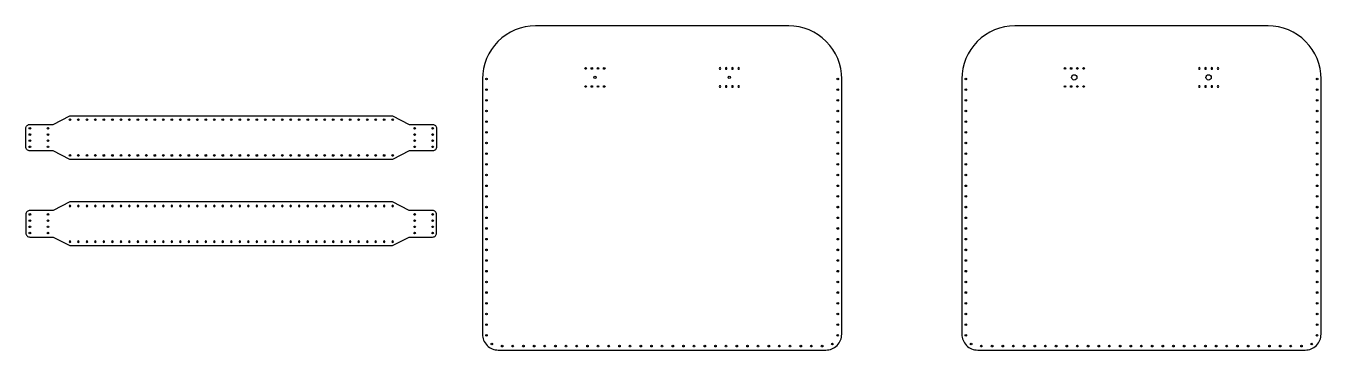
# Model space of a CAD drawing. Header units: millimetres. Extents: x 1271 to 2493, y 1236 to 1542.
import ezdxf

# ---------------------------------------------------------------- set-up
doc = ezdxf.new("R2010")
doc.units = ezdxf.units.MM

# ---------------------------------------------------------------- blocks, each defined once
blk = doc.blocks.new('*U125')
blk.add_circle((0, 0), 0.75)
blk = doc.blocks.new('*U127')
at = {"color": 0, "linetype": 'ByBlock', "lineweight": -2, "transparency": 16777216, "rotation": 270.0000000000007}
for p in [(1670.4, 1538.5), (1670.4, 1532.7), (1670.4, 1526.8), (1670.4, 1521)]:
    blk.add_blockref('*U125', p, dxfattribs=at)
blk = doc.blocks.new('*U128')
blk.add_circle((0, 0), 0.75)
blk = doc.blocks.new('*U129')
at = {"color": 0, "linetype": 'ByBlock', "lineweight": -2, "transparency": 16777216, "rotation": 270}
for p in [(1687.4, 1538.5), (1687.4, 1532.7), (1687.4, 1526.8), (1687.4, 1521)]:
    blk.add_blockref('*U128', p, dxfattribs=at)
blk = doc.blocks.new('*U130')
blk.add_circle((0, 0), 0.75)
blk = doc.blocks.new('*U132')
at = {"color": 0, "linetype": 'ByBlock', "lineweight": -2, "transparency": 16777216, "rotation": 270.0000000000007}
for p in [(1670.4, 1538.5), (1670.4, 1532.7), (1670.4, 1526.8), (1670.4, 1521)]:
    blk.add_blockref('*U130', p, dxfattribs=at)
blk = doc.blocks.new('*U133')
blk.add_circle((0, 0), 0.75)
blk = doc.blocks.new('*U134')
at = {"color": 0, "linetype": 'ByBlock', "lineweight": -2, "transparency": 16777216, "rotation": 270}
for p in [(1687.4, 1538.5), (1687.4, 1532.7), (1687.4, 1526.8), (1687.4, 1521)]:
    blk.add_blockref('*U133', p, dxfattribs=at)
blk = doc.blocks.new('*U136')
blk.add_circle((0, 0), 0.75)
blk = doc.blocks.new('*U137')
at = {"color": 0, "linetype": 'ByBlock', "lineweight": -2, "transparency": 16777216, "rotation": 270.0000000000007}
for p in [(1670.4, 1538.5), (1670.4, 1532.7), (1670.4, 1526.8), (1670.4, 1521)]:
    blk.add_blockref('*U136', p, dxfattribs=at)
blk = doc.blocks.new('*U138')
blk.add_circle((0, 0), 0.75)
blk = doc.blocks.new('*U139')
at = {"color": 0, "linetype": 'ByBlock', "lineweight": -2, "transparency": 16777216, "rotation": 270}
for p in [(1687.4, 1538.5), (1687.4, 1532.7), (1687.4, 1526.8), (1687.4, 1521)]:
    blk.add_blockref('*U138', p, dxfattribs=at)
blk = doc.blocks.new('*U140')
blk.add_circle((0, 0), 0.75)
blk = doc.blocks.new('*U141')
at = {"color": 0, "linetype": 'ByBlock', "lineweight": -2, "transparency": 16777216, "rotation": 270.0000000000007}
for p in [(1670.4, 1538.5), (1670.4, 1532.7), (1670.4, 1526.8), (1670.4, 1521)]:
    blk.add_blockref('*U140', p, dxfattribs=at)
blk = doc.blocks.new('*U142')
blk.add_circle((0, 0), 0.75)
blk = doc.blocks.new('*U143')
at = {"color": 0, "linetype": 'ByBlock', "lineweight": -2, "transparency": 16777216, "rotation": 270}
for p in [(1687.4, 1538.5), (1687.4, 1532.7), (1687.4, 1526.8), (1687.4, 1521)]:
    blk.add_blockref('*U142', p, dxfattribs=at)
blk = doc.blocks.new('*U144')
blk.add_circle((0, 0), 0.75)
blk = doc.blocks.new('*U145')
at = {"color": 0, "linetype": 'ByBlock', "lineweight": -2, "transparency": 16777216}
for p, rotation in [((1705.7, 1492), 90.00000000000003), ((2037.2, 1492), 270), ((1705.7, 1481.9), 90.00000000000003), ((2037.2, 1481.9), 270), ((1705.7, 1471.8), 90.00000000000003), ((2037.2, 1471.8), 270), ((1705.7, 1461.8), 90.00000000000003), ((2037.2, 1461.8), 270), ((1705.7, 1451.7), 90.00000000000003), ((1705.7, 1441.7), 90.00000000000003), ((2037.2, 1451.7), 270), ((2037.2, 1441.7), 270), ((1705.7, 1431.6), 90.00000000000003), ((2037.2, 1431.6), 270), ((1705.7, 1421.5), 90.00000000000003), ((2037.2, 1421.5), 270), ((1705.7, 1411.5), 90.00000000000003), ((2037.2, 1411.5), 270), ((1705.7, 1401.4), 90.00000000000003), ((2037.2, 1401.4), 270), ((1705.7, 1391.3), 90.00000000000003), ((1705.7, 1381.3), 90.00000000000003), ((2037.2, 1391.3), 270), ((2037.2, 1381.3), 270), ((1705.7, 1371.2), 90.00000000000003), ((2037.2, 1371.2), 270), ((1705.7, 1361.1), 90.00000000000003), ((2037.2, 1361.1), 270), ((1705.7, 1351.1), 90.00000000000003), ((2037.2, 1351.1), 270), ((1705.7, 1341), 90.00000000000003), ((2037.2, 1341), 270), ((1705.7, 1330.9), 90.00000000000003), ((1705.7, 1320.9), 90.00000000000003), ((2037.2, 1330.9), 270), ((2037.2, 1320.9), 270), ((1705.7, 1310.8), 90.00000000000003), ((2037.2, 1310.8), 270), ((1705.7, 1300.7), 90.00000000000003), ((2037.2, 1300.7), 270), ((1705.7, 1290.7), 90.00000000000003), ((2037.2, 1290.7), 270), ((1705.7, 1280.6), 90.00000000000003), ((1705.7, 1270.5), 90.00000000000003), ((2037.2, 1280.6), 270), ((2037.2, 1270.5), 270), ((1705.7, 1260.5), 90.00000000000003), ((2037.2, 1260.5), 270), ((1705.7, 1250.4), 95.41779055885581), ((2037.1, 1250.4), 264.5822094411438), ((1710.8, 1242.1), 146.6792169169425), ((1720.5, 1240.2), 180), ((1730.5, 1240.2), 180), ((1740.6, 1240.2), 180), ((1750.7, 1240.2), 180), ((1760.7, 1240.2), 180), ((1770.8, 1240.2), 180), ((1780.8, 1240.2), 180), ((1790.9, 1240.2), 180), ((1801, 1240.2), 180), ((1811, 1240.2), 180), ((1821.1, 1240.2), 180), ((1831.2, 1240.2), 180), ((1841.2, 1240.2), 180), ((1851.3, 1240.2), 180), ((1861.4, 1240.2), 180), ((1871.4, 1240.2), 180), ((1881.5, 1240.2), 180), ((1891.6, 1240.2), 180), ((1901.6, 1240.2), 180), ((1911.7, 1240.2), 180), ((1921.8, 1240.2), 180), ((1931.8, 1240.2), 180), ((1941.9, 1240.2), 180), ((1952, 1240.2), 180), ((1962, 1240.2), 180), ((1972.1, 1240.2), 180), ((1982.1, 1240.2), 180), ((1992.2, 1240.2), 180), ((2002.3, 1240.2), 180), ((2012.3, 1240.2), 180), ((2022.4, 1240.2), 180), ((2032.1, 1242.1), 213.3207830830571)]:
    blk.add_blockref('*U144', p, dxfattribs=dict(at, rotation=rotation))
blk = doc.blocks.new('*U146')
blk.add_circle((0, 0), 0.75)
blk = doc.blocks.new('*U147')
at = {"color": 0, "linetype": 'ByBlock', "lineweight": -2, "transparency": 16777216}
for p, rotation in [((2158, 1492), 270), ((2489.5, 1492), 90.00000000000006), ((2158, 1481.9), 270), ((2489.5, 1481.9), 90.00000000000006), ((2158, 1471.8), 270), ((2489.5, 1471.8), 90.00000000000006), ((2158, 1461.8), 270), ((2489.5, 1461.8), 90.00000000000006), ((2158, 1451.7), 270), ((2158, 1441.7), 270), ((2489.5, 1451.7), 90.00000000000006), ((2489.5, 1441.7), 90.00000000000006), ((2158, 1431.6), 270), ((2489.5, 1431.6), 90.00000000000006), ((2158, 1421.5), 270), ((2489.5, 1421.5), 90.00000000000006), ((2158, 1411.5), 270), ((2489.5, 1411.5), 90.00000000000006), ((2158, 1401.4), 270), ((2489.5, 1401.4), 90.00000000000006), ((2158, 1391.3), 270), ((2158, 1381.3), 270), ((2489.5, 1391.3), 90.00000000000006), ((2489.5, 1381.3), 90.00000000000006), ((2158, 1371.2), 270), ((2489.5, 1371.2), 90.00000000000006), ((2158, 1361.1), 270), ((2489.5, 1361.1), 90.00000000000006), ((2158, 1351.1), 270), ((2489.5, 1351.1), 90.00000000000006), ((2158, 1341), 270), ((2489.5, 1341), 90.00000000000006), ((2158, 1330.9), 270), ((2158, 1320.9), 270), ((2489.5, 1330.9), 90.00000000000006), ((2489.5, 1320.9), 90.00000000000006), ((2158, 1310.8), 270), ((2489.5, 1310.8), 90.00000000000006), ((2158, 1300.7), 270), ((2489.5, 1300.7), 90.00000000000006), ((2158, 1290.7), 270), ((2489.5, 1290.7), 90.00000000000006), ((2158, 1280.6), 270), ((2158, 1270.5), 270), ((2489.5, 1280.6), 90.00000000000006), ((2489.5, 1270.5), 90.00000000000006), ((2158, 1260.5), 270), ((2489.5, 1260.5), 90.00000000000006), ((2158, 1250.4), 275.4177905588563), ((2489.4, 1250.4), 84.58220944114422), ((2163, 1242.1), 326.679216916943), ((2484.4, 1242.1), 33.32078308305769)]:
    blk.add_blockref('*U146', p, dxfattribs=dict(at, rotation=rotation))
for p in [(2172.7, 1240.2), (2182.8, 1240.2), (2192.9, 1240.2), (2202.9, 1240.2), (2213, 1240.2), (2223.1, 1240.2), (2233.1, 1240.2), (2243.2, 1240.2), (2253.3, 1240.2), (2263.3, 1240.2), (2273.4, 1240.2), (2283.5, 1240.2), (2293.5, 1240.2), (2303.6, 1240.2), (2313.7, 1240.2), (2323.7, 1240.2), (2333.8, 1240.2), (2343.9, 1240.2), (2353.9, 1240.2), (2364, 1240.2), (2374, 1240.2), (2384.1, 1240.2), (2394.2, 1240.2), (2404.2, 1240.2), (2414.3, 1240.2), (2424.4, 1240.2), (2434.4, 1240.2), (2444.5, 1240.2), (2454.6, 1240.2), (2464.6, 1240.2), (2474.7, 1240.2)]:
    blk.add_blockref('*U146', p, dxfattribs=at)
blk = doc.blocks.new('*U161')
blk.add_circle((0, 0), 0.75)
blk = doc.blocks.new('*U162')
at = {"color": 0, "linetype": 'ByBlock', "lineweight": -2, "transparency": 16777216}
for p in [(1308.9, 1453.6), (1316.9, 1453.6), (1324.9, 1453.6), (1332.9, 1453.6), (1340.9, 1453.6), (1349, 1453.6), (1357, 1453.6), (1365, 1453.6), (1373, 1453.6), (1381, 1453.6), (1389, 1453.6), (1397, 1453.6), (1405, 1453.6), (1413.1, 1453.6), (1421.1, 1453.6), (1429.1, 1453.6), (1437.1, 1453.6), (1445.1, 1453.6), (1453.1, 1453.6), (1461.1, 1453.6), (1469.2, 1453.6), (1477.2, 1453.6), (1485.2, 1453.6), (1493.2, 1453.6), (1501.2, 1453.6), (1509.2, 1453.6), (1517.2, 1453.6), (1525.2, 1453.6), (1533.3, 1453.6), (1541.3, 1453.6), (1549.3, 1453.6), (1557.3, 1453.6), (1565.3, 1453.6), (1573.3, 1453.6), (1581.3, 1453.6), (1589.4, 1453.6), (1597.4, 1453.6), (1605.4, 1453.6), (1613.4, 1453.6)]:
    blk.add_blockref('*U161', p, dxfattribs=at)
blk = doc.blocks.new('*U163')
blk.add_circle((0, 0), 0.75)
blk = doc.blocks.new('*U164')
at = {"color": 0, "linetype": 'ByBlock', "lineweight": -2, "transparency": 16777216}
for p in [(1308.9, 1419.9), (1316.9, 1419.9), (1324.9, 1419.9), (1332.9, 1419.9), (1340.9, 1419.9), (1349, 1419.9), (1357, 1419.9), (1365, 1419.9), (1373, 1419.9), (1381, 1419.9), (1389, 1419.9), (1397, 1419.9), (1405, 1419.9), (1413.1, 1419.9), (1421.1, 1419.9), (1429.1, 1419.9), (1437.1, 1419.9), (1445.1, 1419.9), (1453.1, 1419.9), (1461.1, 1419.9), (1469.2, 1419.9), (1477.2, 1419.9), (1485.2, 1419.9), (1493.2, 1419.9), (1501.2, 1419.9), (1509.2, 1419.9), (1517.2, 1419.9), (1525.2, 1419.9), (1533.3, 1419.9), (1541.3, 1419.9), (1549.3, 1419.9), (1557.3, 1419.9), (1565.3, 1419.9), (1573.3, 1419.9), (1581.3, 1419.9), (1589.4, 1419.9), (1597.4, 1419.9), (1605.4, 1419.9), (1613.4, 1419.9)]:
    blk.add_blockref('*U163', p, dxfattribs=at)
blk = doc.blocks.new('*U165')
blk.add_circle((0, 0), 0.75)
blk = doc.blocks.new('*U167')
at = {"color": 0, "linetype": 'ByBlock', "lineweight": -2, "transparency": 16777216}
for p in [(1308.9, 1453.6), (1316.9, 1453.6), (1324.9, 1453.6), (1332.9, 1453.6), (1340.9, 1453.6), (1349, 1453.6), (1357, 1453.6), (1365, 1453.6), (1373, 1453.6), (1381, 1453.6), (1389, 1453.6), (1397, 1453.6), (1405, 1453.6), (1413.1, 1453.6), (1421.1, 1453.6), (1429.1, 1453.6), (1437.1, 1453.6), (1445.1, 1453.6), (1453.1, 1453.6), (1461.1, 1453.6), (1469.2, 1453.6), (1477.2, 1453.6), (1485.2, 1453.6), (1493.2, 1453.6), (1501.2, 1453.6), (1509.2, 1453.6), (1517.2, 1453.6), (1525.2, 1453.6), (1533.3, 1453.6), (1541.3, 1453.6), (1549.3, 1453.6), (1557.3, 1453.6), (1565.3, 1453.6), (1573.3, 1453.6), (1581.3, 1453.6), (1589.4, 1453.6), (1597.4, 1453.6), (1605.4, 1453.6), (1613.4, 1453.6)]:
    blk.add_blockref('*U165', p, dxfattribs=at)
blk = doc.blocks.new('*U168')
blk.add_circle((0, 0), 0.75)
blk = doc.blocks.new('*U169')
at = {"color": 0, "linetype": 'ByBlock', "lineweight": -2, "transparency": 16777216}
for p in [(1308.9, 1419.9), (1316.9, 1419.9), (1324.9, 1419.9), (1332.9, 1419.9), (1340.9, 1419.9), (1349, 1419.9), (1357, 1419.9), (1365, 1419.9), (1373, 1419.9), (1381, 1419.9), (1389, 1419.9), (1397, 1419.9), (1405, 1419.9), (1413.1, 1419.9), (1421.1, 1419.9), (1429.1, 1419.9), (1437.1, 1419.9), (1445.1, 1419.9), (1453.1, 1419.9), (1461.1, 1419.9), (1469.2, 1419.9), (1477.2, 1419.9), (1485.2, 1419.9), (1493.2, 1419.9), (1501.2, 1419.9), (1509.2, 1419.9), (1517.2, 1419.9), (1525.2, 1419.9), (1533.3, 1419.9), (1541.3, 1419.9), (1549.3, 1419.9), (1557.3, 1419.9), (1565.3, 1419.9), (1573.3, 1419.9), (1581.3, 1419.9), (1589.4, 1419.9), (1597.4, 1419.9), (1605.4, 1419.9), (1613.4, 1419.9)]:
    blk.add_blockref('*U168', p, dxfattribs=at)

msp = doc.modelspace()

# ---------------------------------------------------------------- linework, layer by layer
for p, q in [((1274.9, 1449.2), (1274.9, 1449.2)), ((1654.9, 1449.2), (1654.9, 1449.2)), ((1271.1, 1436.7), (1271.1, 1436.7)), ((1658.6, 1436.7), (1658.6, 1436.7)), ((1271.1, 1355.5), (1271.1, 1355.5)), ((1658.6, 1355.5), (1658.6, 1355.5)), ((1274.9, 1343), (1274.9, 1343)), ((1654.9, 1343), (1654.9, 1343))]:
    msp.add_line(p, q)
for points in [[(1751.9, 1542, 0.414214), (1701.9, 1492), (1701.9, 1251.5, 0.414214), (1716.9, 1236.5), (2025.9, 1236.5, 0.414214), (2040.9, 1251.5), (2040.9, 1492, 0.414214), (1990.9, 1542)], [(2204.2, 1542, 0.414214), (2154.2, 1492), (2154.2, 1251.5, 0.414214), (2169.2, 1236.5), (2478.2, 1236.5, 0.414214), (2493.2, 1251.5), (2493.2, 1492, 0.414214), (2443.2, 1542)], [(1274.9, 1449.2), (1297, 1449.2), (1312.6, 1457.3), (1617.1, 1457.3), (1632.8, 1449.2), (1654.9, 1449.2, -0.414214), (1658.6, 1445.5), (1658.6, 1428, -0.414214), (1654.9, 1424.2), (1632.8, 1424.2), (1617.1, 1416.1), (1312.6, 1416.1), (1297, 1424.2), (1274.9, 1424.2, -0.414214), (1271.1, 1428), (1271.1, 1445.5, -0.414214)], [(1274.9, 1343), (1297, 1343), (1312.6, 1334.9), (1617.1, 1334.9), (1632.8, 1343), (1654.9, 1343, 0.414214), (1658.6, 1346.8), (1658.6, 1364.3, 0.414214), (1654.9, 1368), (1632.8, 1368), (1617.1, 1376.1), (1312.6, 1376.1), (1297, 1368), (1274.9, 1368, 0.414214), (1271.1, 1364.3), (1271.1, 1346.8, 0.414214)]]:
    msp.add_lwpolyline(points, format="xyb", close=True)
for centre, radius in [((1808, 1493.5), 1.1), ((1934.8, 1493.5), 1.1), ((2260.3, 1493.5), 2.5), ((2387.1, 1493.5), 2.5), ((1274.9, 1445.5), 0.75), ((1291.9, 1445.5), 0.75), ((1637.9, 1445.5), 0.75), ((1654.9, 1445.5), 0.75), ((1274.9, 1439.6), 0.75), ((1274.9, 1433.8), 0.75), ((1291.9, 1439.6), 0.75), ((1291.9, 1433.8), 0.75), ((1637.9, 1439.6), 0.75), ((1637.9, 1433.8), 0.75), ((1654.9, 1439.6), 0.75), ((1654.9, 1433.8), 0.75), ((1274.9, 1428), 0.75), ((1291.9, 1428), 0.75), ((1637.9, 1428), 0.75), ((1654.9, 1428), 0.75), ((1274.9, 1364.3), 0.75), ((1274.9, 1358.4), 0.75), ((1291.9, 1364.3), 0.75), ((1291.9, 1358.4), 0.75), ((1637.9, 1364.3), 0.75), ((1637.9, 1358.4), 0.75), ((1654.9, 1364.3), 0.75), ((1654.9, 1358.4), 0.75), ((1274.9, 1352.6), 0.75), ((1274.9, 1346.8), 0.75), ((1291.9, 1352.6), 0.75), ((1291.9, 1346.8), 0.75), ((1637.9, 1352.6), 0.75), ((1637.9, 1346.8), 0.75), ((1654.9, 1352.6), 0.75), ((1654.9, 1346.8), 0.75)]:
    msp.add_circle(centre, radius)

# ---------------------------------------------------------------- block references
for name, p in [('*U145', (0, 0)), ('*U147', (0, 0)), ('*U162', (3.8, 0)), ('*U164', (3.8, 0))]:
    msp.add_blockref(name, p)
at = {"rotation": 270}
for name, p in [('*U127', (278.3, 3172.3)), ('*U141', (730.6, 3172.3)), ('*U129', (278.3, 3172.3)), ('*U143', (730.6, 3172.3))]:
    msp.add_blockref(name, p, dxfattribs=at)
at = {"xscale": -1}
for name, p, rotation in [('*U132', (3464.6, 3172.3), 90), ('*U137', (3916.9, 3172.3), 90), ('*U134', (3464.6, 3172.3), 90), ('*U139', (3916.9, 3172.3), 90), ('*U169', (3.8, 2792.2), 180), ('*U167', (3.8, 2792.2), 180)]:
    msp.add_blockref(name, p, dxfattribs=dict(at, rotation=rotation))

doc.saveas('drawing.dxf')
